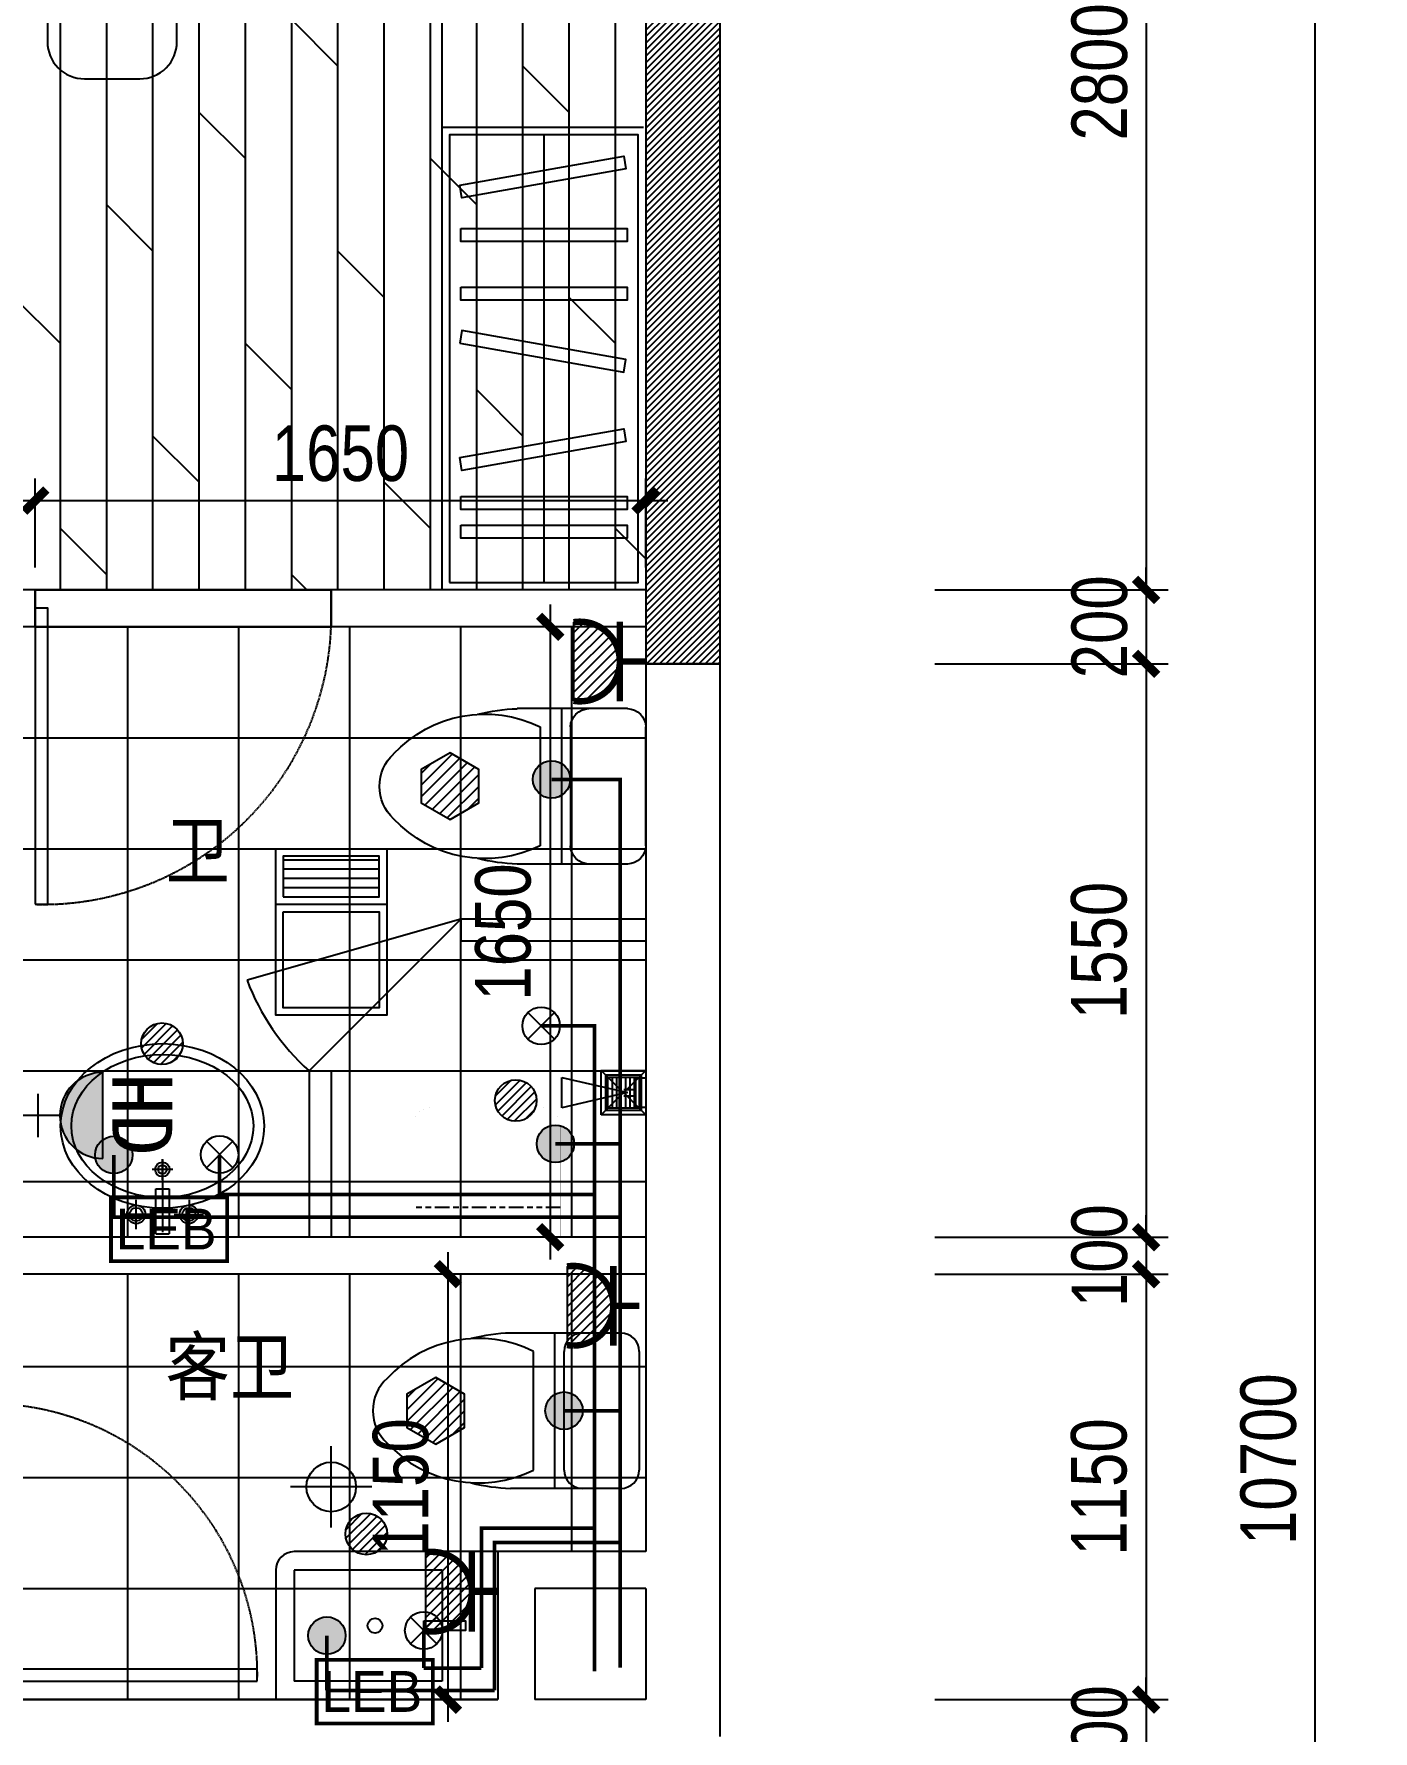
# Model space of a CAD drawing. Extents: x 160245 to 405305, y -111140 to 232735.
# Drawn here: x 276553 to 280173, y 624 to 5212 of the extents above; entities that cross this region are included whole.
import ezdxf

# ---------------------------------------------------------------- set-up
doc = ezdxf.new("R2010")
doc.units = 0
doc.header["$LTSCALE"] = 10
doc.header["$MEASUREMENT"] = 0
for name, pattern in [('2016_013_AOR_L23$0$PLAN B3.1$0${ Tapered Dash }', [10, 4, -1, 1.5, -1, 1.5, -1]), ('DASH', [0.35, 0.25, -0.1]), ('DOTE', [2.42, 2, -0.2, 0.02, -0.2])]:
    doc.linetypes.add(name, pattern=pattern)
doc.layers.get('Defpoints').update_dxf_attribs({"color": 229})
for name, color, linetype in [('C-ceiling 天花', 153, 'Continuous'), ('C-Light 灯具', 107, 'Continuous'), ('D-插座', 2, 'Continuous'), ('Door 门', 107, 'Continuous'), ('P-floorpat地面', 8, 'Continuous'), ('P-Furniture 家具', 153, 'Continuous'), ('P-Make furniture 固定制作', 154, 'Continuous'), ('P-N wall 新建隔墙', 241, 'Continuous'), ('P-New Wall Size 隔墙尺寸', 8, 'Continuous'), ('P-O wall 原始墙体', 245, 'Continuous'), ('P-o 原建筑尺寸', 8, 'Continuous'), ('P-Text  平面文字', 9, 'Continuous'), ('P-Ware 洁具', 153, 'Continuous'), ('PW01-POWERPOINT___DATAPOIN', 2, 'Continuous'), ('Z-给排水', 6, 'Continuous'), ('插座说明', 2, 'Continuous')]:
    doc.layers.add(name, color=color, linetype=linetype)
doc.styles.add('PDC DIM', font='PMingLiU-ExtB.ttf', dxfattribs={"width": 0.85})
doc.styles.add('黑体', font='simhei.ttf')
doc.dimstyles.new('PDC-A2', dxfattribs={"dimscale": 0, "dimtxt": 2.5, "dimasz": 1, "dimexe": 1, "dimexo": 1, "dimgap": 0.7, "dimtad": 1, "dimdec": 0, "dimtxsty": 'PDC DIM', "dimblk": 'ARCHTICK', "dimcen": 1, "dimdle": 1, "dimclrd": 8, "dimclre": 8, "dimclrt": 9, "dimadec": 0, "dimazin": 0, "dimtfac": 1, "dimtdec": 0, "dimtix": 1, "dimtmove": 2, "dimatfit": 3, "dimldrblk": 'PDC A2 T R', "dimfxl": 10, "dimfxlon": 1, "dimarcsym": 0})

# ---------------------------------------------------------------- blocks, each defined once
blk = doc.blocks.new('_ArchTick')
at = {"color": 0, "linetype": 'ByBlock', "const_width": 0.4}
blk.add_lwpolyline([(-0.5, -0.5), (0.5, 0.5)], dxfattribs=at)
blk = doc.blocks.new('*D1046')
at = {"layer": 'Defpoints', "color": 0, "transparency": 16777216}
for p in [(278928.6, 6509.4), (278928.6, 3709.4), (279559.4, 3709.4)]:
    blk.add_point(p, dxfattribs=at)
at = {"layer": 'P-o 原建筑尺寸', "color": 8, "lineweight": -2, "transparency": 16777216}
for p, q in [((279559.4, 6569.4), (279559.4, 3649.4)), ((278988.6, 6509.4), (279619.4, 6509.4)), ((278988.6, 3709.4), (279619.4, 3709.4))]:
    blk.add_line(p, q, dxfattribs=at)
at = {"layer": 'P-o 原建筑尺寸', "color": 8, "lineweight": -2, "transparency": 16777216, "xscale": 60, "yscale": 60, "zscale": 60}
for p, rotation in [((279559.4, 6509.4), 90), ((279559.4, 3709.4), 270)]:
    blk.add_blockref('_ArchTick', p, dxfattribs=dict(at, rotation=rotation))
at = {"layer": 'P-o 原建筑尺寸', "color": 9, "transparency": 16777216, "insert": (279433.9, 5109.4), "char_height": 150, "attachment_point": 5, "rotation": 90, "style": 'PDC DIM'}
blk.add_mtext('2800', dxfattribs=at)
blk = doc.blocks.new('PDC A2 T R')
at = {"color": 0, "linetype": 'ByBlock'}
blk.add_line((0, 0), (-2, 0), dxfattribs=at)
for points in [[(-2.147, 0.886), (-1.491, 1.345), (-0.6, 0), (0, 0)], [(-2.147, -0.886), (-1.491, -1.345), (-0.6, 0), (0, 0)]]:
    blk.add_solid(points, dxfattribs=at)
blk = doc.blocks.new('*D1047')
at = {"layer": 'Defpoints', "color": 0, "transparency": 16777216}
for p in [(278928.6, 3709.4), (278928.6, 3509.4), (279559.4, 3509.4)]:
    blk.add_point(p, dxfattribs=at)
at = {"layer": 'P-o 原建筑尺寸', "color": 8, "lineweight": -2, "transparency": 16777216}
for p, q in [((279559.4, 3709.4), (279559.4, 3769.4)), ((278988.6, 3709.4), (279619.4, 3709.4)), ((279559.4, 3709.4), (279559.4, 3509.4)), ((278988.6, 3509.4), (279619.4, 3509.4)), ((279559.4, 3509.4), (279559.4, 3449.4))]:
    blk.add_line(p, q, dxfattribs=at)
at = {"layer": 'P-o 原建筑尺寸', "color": 8, "lineweight": -2, "transparency": 16777216, "xscale": 60, "yscale": 60, "zscale": 60}
for p, rotation in [((279559.4, 3709.4), 270), ((279559.4, 3509.4), 90)]:
    blk.add_blockref('_ArchTick', p, dxfattribs=dict(at, rotation=rotation))
at = {"layer": 'P-o 原建筑尺寸', "color": 9, "transparency": 16777216, "insert": (279433.9, 3609.4), "char_height": 150, "attachment_point": 5, "rotation": 90, "style": 'PDC DIM'}
blk.add_mtext('200', dxfattribs=at)
blk = doc.blocks.new('*D1048')
at = {"layer": 'Defpoints', "color": 0, "transparency": 16777216}
for p in [(278928.6, 3509.4), (278928.6, 1959.4), (279559.4, 1959.4)]:
    blk.add_point(p, dxfattribs=at)
at = {"layer": 'P-o 原建筑尺寸', "color": 8, "lineweight": -2, "transparency": 16777216}
for p, q in [((279559.4, 3569.4), (279559.4, 1899.4)), ((278988.6, 3509.4), (279619.4, 3509.4)), ((278988.6, 1959.4), (279619.4, 1959.4))]:
    blk.add_line(p, q, dxfattribs=at)
at = {"layer": 'P-o 原建筑尺寸', "color": 8, "lineweight": -2, "transparency": 16777216, "xscale": 60, "yscale": 60, "zscale": 60}
for p, rotation in [((279559.4, 3509.4), 90), ((279559.4, 1959.4), 270)]:
    blk.add_blockref('_ArchTick', p, dxfattribs=dict(at, rotation=rotation))
at = {"layer": 'P-o 原建筑尺寸', "color": 9, "transparency": 16777216, "insert": (279432.5, 2734.4), "char_height": 150, "attachment_point": 5, "rotation": 90, "style": 'PDC DIM'}
blk.add_mtext('1550', dxfattribs=at)
blk = doc.blocks.new('*D1049')
at = {"layer": 'Defpoints', "color": 0, "transparency": 16777216}
for p in [(278928.6, 709.4), (278928.6, 509.4), (279559.4, 509.4)]:
    blk.add_point(p, dxfattribs=at)
at = {"layer": 'P-o 原建筑尺寸', "color": 8, "lineweight": -2, "transparency": 16777216}
for p, q in [((279559.4, 709.4), (279559.4, 769.4)), ((278988.6, 709.4), (279619.4, 709.4)), ((279559.4, 709.4), (279559.4, 509.4)), ((278988.6, 509.4), (279619.4, 509.4)), ((279559.4, 509.4), (279559.4, 449.4))]:
    blk.add_line(p, q, dxfattribs=at)
at = {"layer": 'P-o 原建筑尺寸', "color": 8, "lineweight": -2, "transparency": 16777216, "xscale": 60, "yscale": 60, "zscale": 60}
for p, rotation in [((279559.4, 709.4), 270), ((279559.4, 509.4), 90)]:
    blk.add_blockref('_ArchTick', p, dxfattribs=dict(at, rotation=rotation))
at = {"layer": 'P-o 原建筑尺寸', "color": 9, "transparency": 16777216, "insert": (279433.9, 609.4), "char_height": 150, "attachment_point": 5, "rotation": 90, "style": 'PDC DIM'}
blk.add_mtext('200', dxfattribs=at)
blk = doc.blocks.new('*D1054')
at = {"layer": 'Defpoints', "color": 0, "transparency": 16777216}
for p in [(278928.6, 6709.4), (278928.6, -3990.6), (280015.9, -3990.6)]:
    blk.add_point(p, dxfattribs=at)
at = {"layer": 'P-o 原建筑尺寸', "color": 8, "lineweight": -2, "transparency": 16777216}
for p, q in [((280015.9, 6769.4), (280015.9, -4050.6)), ((279415.9, 6709.4), (280075.9, 6709.4)), ((279415.9, -3990.6), (280075.9, -3990.6))]:
    blk.add_line(p, q, dxfattribs=at)
at = {"layer": 'P-o 原建筑尺寸', "color": 8, "lineweight": -2, "transparency": 16777216, "xscale": 60, "yscale": 60, "zscale": 60}
for p, rotation in [((280015.9, 6709.4), 90), ((280015.9, -3990.6), 270)]:
    blk.add_blockref('_ArchTick', p, dxfattribs=dict(at, rotation=rotation))
at = {"layer": 'P-o 原建筑尺寸', "color": 9, "transparency": 16777216, "insert": (279890.4, 1359.4), "char_height": 150, "attachment_point": 5, "rotation": 90, "style": 'PDC DIM'}
blk.add_mtext('10700', dxfattribs=at)
blk = doc.blocks.new('A$C437E590E')
at = {"linetype": 'ByBlock'}
for p, q in [((256.9, 392.6), (256.9, 514.1)), ((292.6, 514.1), (256.9, 514.1)), ((292.6, 514.1), (292.6, 392.6)), ((292.6, 392.6), (256.9, 392.6))]:
    blk.add_line(p, q, dxfattribs=at)
at = {"color": 8, "linetype": 'ByBlock'}
for p, q in [((274.8, 313.2), (274.7, 509.9)), ((243.4, 461.6), (164, 461.5)), ((202.4, 421.9), (202.4, 501.2)), ((306.1, 461.6), (385.5, 461.5)), ((347.1, 421.9), (347.1, 501.2)), ((275, 368.1), (275, 311.8)), ((246.9, 339.9), (303.1, 339.9))]:
    blk.add_line(p, q, dxfattribs=at)
at = {"linetype": 'ByBlock'}
for centre, radius in [((203.7, 461.5), 25), ((203.7, 461.5), 17.9), ((345.8, 461.5), 25), ((345.8, 461.5), 17.9)]:
    blk.add_circle(centre, radius, dxfattribs=at)
at = {"color": 8, "linetype": 'ByBlock'}
for radius in [19.5, 11.9]:
    blk.add_circle((275, 339.9), radius, dxfattribs=at)
at = {"linetype": 'ByBlock'}
blk.add_ellipse((275, 222.4), major_axis=(-275, 0), ratio=0.809091, dxfattribs=at)
at = {"color": 8, "linetype": 'ByBlock'}
blk.add_ellipse((275, 222.4), major_axis=(-246, 0), ratio=0.786583, dxfattribs=at)
blk = doc.blocks.new('asdfsdafa3')
for p, q in [((201603.3, -49206.7), (201707.3, -49206.7)), ((201707.3, -49206.7), (201901.1, -49206.7)), ((201781.6, -49206.7), (201781.6, -49626.7)), ((201553.7, -49577.2), (201553.7, -49256.2)), ((201756.8, -49256.2), (201756.8, -49577.2)), ((201839, -49256.2), (201839, -49577.2)), ((201603.3, -49626.7), (201707.3, -49626.7)), ((201707.3, -49626.7), (201901.1, -49626.7))]:
    blk.add_line(p, q)
for centre, radius, start, end in [((201603.3, -49256.2), 49.5, 90, 180), ((201707.3, -49256.2), 49.5, 0, 90), ((201988.1, -49558.2), 336.8, 42.8306, 116.2777), ((201885.5, -49706.4), 499.9, 75.8795, 88.2029), ((202157.1, -49415.6), 116.3, 359.4502, 47.9126), ((202157.1, -49417.8), 116.3, 312.0874, 0.5498), ((201988.1, -49275.2), 336.8, 243.7223, 317.1694), ((201603.3, -49577.2), 49.5, 180, 270), ((201707.3, -49577.2), 49.5, 270, 0), ((201885.5, -49127.1), 499.9, 271.7971, 284.1205)]:
    blk.add_arc(centre, radius, start, end)
blk = doc.blocks.new('A$C17F62748')
at = {"linetype": 'ByBlock'}
for p, q in [((60, 49.6), (19, 226.7)), ((19, 226.7), (101, 226.7)), ((101, 226.7), (60, 49.6)), ((120, 0), (0, 120)), ((0, 0), (120, 120)), ((18, 102), (102, 102)), ((18, 90), (102, 90)), ((18, 78), (102, 78)), ((18, 66), (102, 66)), ((18, 54), (102, 54)), ((51.2, 58.9), (51.2, 27.6)), ((68.8, 58.9), (68.8, 27.6)), ((18, 42), (102, 42)), ((18, 30), (102, 30)), ((99.4, 27.6), (20.6, 27.6)), ((20.6, 27.6), (20.6, 0)), ((99.4, 0), (99.4, 27.6))]:
    blk.add_line(p, q, dxfattribs=at)
for points in [[(0, 120), (120, 120), (120, 0), (0, 0)], [(12, 108), (108, 108), (108, 12), (12, 12)], [(18, 102), (102, 102), (102, 18), (18, 18)]]:
    blk.add_lwpolyline(points, close=True, dxfattribs=at)
blk = doc.blocks.new('fffg')
blk.add_lwpolyline([(143.1, 669.9), (109, 669.9), (109, -130.1), (143.1, -130.1)], close=True)
at = {"color": 8, "linetype": 'DASH'}
blk.add_arc((123.2, -110.2), 780.4, 88.5421, 181.4579, dxfattribs=at)
blk = doc.blocks.new('*D1343')
at = {"layer": 'Defpoints', "color": 0, "transparency": 16777216}
for p in [(278928.6, 1959.4), (278928.6, 1859.4), (279559.4, 1859.4)]:
    blk.add_point(p, dxfattribs=at)
at = {"layer": 'P-o 原建筑尺寸', "color": 8, "lineweight": -2, "transparency": 16777216}
for p, q in [((279559.4, 1959.4), (279559.4, 2019.4)), ((278988.6, 1959.4), (279619.4, 1959.4)), ((279559.4, 1959.4), (279559.4, 1859.4)), ((278988.6, 1859.4), (279619.4, 1859.4)), ((279559.4, 1859.4), (279559.4, 1799.4))]:
    blk.add_line(p, q, dxfattribs=at)
at = {"layer": 'P-o 原建筑尺寸', "color": 8, "lineweight": -2, "transparency": 16777216, "xscale": 60, "yscale": 60, "zscale": 60}
for p, rotation in [((279559.4, 1959.4), 270), ((279559.4, 1859.4), 90)]:
    blk.add_blockref('_ArchTick', p, dxfattribs=dict(at, rotation=rotation))
at = {"layer": 'P-o 原建筑尺寸', "color": 9, "transparency": 16777216, "insert": (279433.9, 1909.4), "char_height": 150, "attachment_point": 5, "rotation": 90, "style": 'PDC DIM'}
blk.add_mtext('100', dxfattribs=at)
blk = doc.blocks.new('*D1344')
at = {"layer": 'Defpoints', "color": 0, "transparency": 16777216}
for p in [(278928.6, 1859.4), (278928.6, 709.4), (279559.4, 709.4)]:
    blk.add_point(p, dxfattribs=at)
at = {"layer": 'P-o 原建筑尺寸', "color": 8, "lineweight": -2, "transparency": 16777216}
for p, q in [((279559.4, 1919.4), (279559.4, 649.4)), ((278988.6, 1859.4), (279619.4, 1859.4)), ((278988.6, 709.4), (279619.4, 709.4))]:
    blk.add_line(p, q, dxfattribs=at)
at = {"layer": 'P-o 原建筑尺寸', "color": 8, "lineweight": -2, "transparency": 16777216, "xscale": 60, "yscale": 60, "zscale": 60}
for p, rotation in [((279559.4, 1859.4), 90), ((279559.4, 709.4), 270)]:
    blk.add_blockref('_ArchTick', p, dxfattribs=dict(at, rotation=rotation))
at = {"layer": 'P-o 原建筑尺寸', "color": 9, "transparency": 16777216, "insert": (279432.5, 1284.4), "char_height": 150, "attachment_point": 5, "rotation": 90, "style": 'PDC DIM'}
blk.add_mtext('1150', dxfattribs=at)
blk = doc.blocks.new('*D2157')
at = {"layer": 'Defpoints', "color": 0, "transparency": 16777216}
for p in [(279212.8, 50509.4), (280112.8, 0), (279212.8, -356.6)]:
    blk.add_point(p, dxfattribs=at)
at = {"layer": 'P-New Wall Size 隔墙尺寸', "color": 8, "lineweight": -2, "transparency": 16777216}
for p, q in [((279212.8, 243.4), (279212.8, -416.6)), ((280112.8, -60), (280112.8, -416.6)), ((280172.8, -356.6), (279152.8, -356.6))]:
    blk.add_line(p, q, dxfattribs=at)
at = {"layer": 'P-New Wall Size 隔墙尺寸', "color": 8, "lineweight": -2, "transparency": 16777216, "xscale": 59.99999999999999, "yscale": 59.99999999999999, "zscale": 59.99999999999999, "rotation": 180}
blk.add_blockref('_ArchTick', (279212.8, -356.6), dxfattribs=at)
at = {"layer": 'P-New Wall Size 隔墙尺寸', "color": 8, "lineweight": -2, "transparency": 16777216, "xscale": 59.99999999999999, "yscale": 59.99999999999999, "zscale": 59.99999999999999}
blk.add_blockref('_ArchTick', (280112.8, -356.6), dxfattribs=at)
at = {"layer": 'P-New Wall Size 隔墙尺寸', "color": 9, "transparency": 16777216, "insert": (279662.8, -230.1), "char_height": 150, "attachment_point": 5, "style": 'PDC DIM'}
blk.add_mtext('900', dxfattribs=at)
blk = doc.blocks.new('*D2181')
at = {"layer": 'Defpoints', "color": 0, "transparency": 16777216}
for p in [(276556.9, 3950.7), (274506.9, 3709.4), (276556.9, 3709.4)]:
    blk.add_point(p, dxfattribs=at)
at = {"layer": 'P-New Wall Size 隔墙尺寸', "color": 8, "lineweight": -2, "transparency": 16777216}
for p, q in [((274506.9, 3769.4), (274506.9, 4010.7)), ((276556.9, 3769.4), (276556.9, 4010.7)), ((274446.9, 3950.7), (276616.9, 3950.7))]:
    blk.add_line(p, q, dxfattribs=at)
at = {"layer": 'P-New Wall Size 隔墙尺寸', "color": 8, "lineweight": -2, "transparency": 16777216, "xscale": 60.00000000000001, "yscale": 60.00000000000001, "zscale": 60.00000000000001, "rotation": 180}
blk.add_blockref('_ArchTick', (274506.9, 3950.7), dxfattribs=at)
at = {"layer": 'P-New Wall Size 隔墙尺寸', "color": 8, "lineweight": -2, "transparency": 16777216, "xscale": 60.00000000000001, "yscale": 60.00000000000001, "zscale": 60.00000000000001}
blk.add_blockref('_ArchTick', (276556.9, 3950.7), dxfattribs=at)
at = {"layer": 'P-New Wall Size 隔墙尺寸', "color": 9, "transparency": 16777216, "insert": (275531.9, 4077.7), "char_height": 150, "attachment_point": 5, "style": 'PDC DIM'}
blk.add_mtext('2050', dxfattribs=at)
blk = doc.blocks.new('*D2182')
at = {"layer": 'Defpoints', "color": 0, "transparency": 16777216}
for p in [(278206.9, 3950.7), (276556.9, 3709.4), (278206.9, 3709.4)]:
    blk.add_point(p, dxfattribs=at)
at = {"layer": 'P-New Wall Size 隔墙尺寸', "color": 8, "lineweight": -2, "transparency": 16777216}
for p, q in [((276556.9, 3769.4), (276556.9, 4010.7)), ((278206.9, 3769.4), (278206.9, 4010.7)), ((276496.9, 3950.7), (278266.9, 3950.7))]:
    blk.add_line(p, q, dxfattribs=at)
at = {"layer": 'P-New Wall Size 隔墙尺寸', "color": 8, "lineweight": -2, "transparency": 16777216, "xscale": 60.00000000000001, "yscale": 60.00000000000001, "zscale": 60.00000000000001, "rotation": 180}
blk.add_blockref('_ArchTick', (276556.9, 3950.7), dxfattribs=at)
at = {"layer": 'P-New Wall Size 隔墙尺寸', "color": 8, "lineweight": -2, "transparency": 16777216, "xscale": 60.00000000000001, "yscale": 60.00000000000001, "zscale": 60.00000000000001}
blk.add_blockref('_ArchTick', (278206.9, 3950.7), dxfattribs=at)
at = {"layer": 'P-New Wall Size 隔墙尺寸', "color": 9, "transparency": 16777216, "insert": (277381.9, 4077.7), "char_height": 150, "attachment_point": 5, "style": 'PDC DIM'}
blk.add_mtext('1650', dxfattribs=at)
blk = doc.blocks.new('*D2184')
at = {"layer": 'Defpoints', "color": 0, "transparency": 16777216}
for p in [(278206.9, 3609.4), (277948.8, 1959.4), (278206.9, 1959.4)]:
    blk.add_point(p, dxfattribs=at)
at = {"layer": 'P-New Wall Size 隔墙尺寸', "color": 8, "lineweight": -2, "transparency": 16777216}
for p, q in [((277948.8, 3669.4), (277948.8, 1899.4)), ((278146.9, 3609.4), (277888.8, 3609.4)), ((278146.9, 1959.4), (277888.8, 1959.4))]:
    blk.add_line(p, q, dxfattribs=at)
at = {"layer": 'P-New Wall Size 隔墙尺寸', "color": 8, "lineweight": -2, "transparency": 16777216, "xscale": 60.00000000000001, "yscale": 60.00000000000001, "zscale": 60.00000000000001}
for p, rotation in [((277948.8, 3609.4), 90), ((277948.8, 1959.4), 270)]:
    blk.add_blockref('_ArchTick', p, dxfattribs=dict(at, rotation=rotation))
at = {"layer": 'P-New Wall Size 隔墙尺寸', "color": 9, "transparency": 16777216, "insert": (277821.9, 2784.4), "char_height": 150, "attachment_point": 5, "rotation": 90, "style": 'PDC DIM'}
blk.add_mtext('1650', dxfattribs=at)
blk = doc.blocks.new('*D2185')
at = {"layer": 'Defpoints', "color": 0, "transparency": 16777216}
for p in [(278206.9, 1859.4), (277672.2, 709.4), (277806.9, 709.4)]:
    blk.add_point(p, dxfattribs=at)
at = {"layer": 'P-New Wall Size 隔墙尺寸', "color": 8, "lineweight": -2, "transparency": 16777216}
for p, q in [((277672.2, 1919.4), (277672.2, 649.4)), ((278146.9, 1859.4), (277612.2, 1859.4)), ((277746.9, 709.4), (277612.2, 709.4))]:
    blk.add_line(p, q, dxfattribs=at)
at = {"layer": 'P-New Wall Size 隔墙尺寸', "color": 8, "lineweight": -2, "transparency": 16777216, "xscale": 60.00000000000001, "yscale": 60.00000000000001, "zscale": 60.00000000000001}
for p, rotation in [((277672.2, 1859.4), 90), ((277672.2, 709.4), 270)]:
    blk.add_blockref('_ArchTick', p, dxfattribs=dict(at, rotation=rotation))
at = {"layer": 'P-New Wall Size 隔墙尺寸', "color": 9, "transparency": 16777216, "insert": (277545.2, 1284.4), "char_height": 150, "attachment_point": 5, "rotation": 90, "style": 'PDC DIM'}
blk.add_mtext('1150', dxfattribs=at)
blk = doc.blocks.new('A$C1B4525BF')
for p, q in [((1.222, 0), (1.222, 2.444)), ((2.444, 1.222), (0, 1.222))]:
    blk.add_line(p, q)
blk.add_circle((1.222, 1.222), 0.744)
blk = doc.blocks.new('322')
at = {"layer": 'C-ceiling 天花'}
h = blk.add_hatch(dxfattribs=at)
h.set_pattern_fill('ANSI31', color=8, scale=200, angle=135, double=1)
h.set_pattern_definition([(180, (514666.723, -303545.206), (-5e-15, -25), [])])
h.paths.add_polyline_path([(514666.7, -303490.2), (514406.7, -303490.2), (514406.7, -303600.2), (514666.7, -303600.2)])
blk.add_lwpolyline([(514386.7, -303470.2), (514686.7, -303470.2), (514686.7, -303920.2), (514386.7, -303920.2)], close=True)
at = {"layer": 'C-ceiling 天花', "color": 8}
for p, q in [((514386.7, -303620.2), (514686.7, -303620.2)), ((514686.7, -303920.2), (514686.7, -303920.2))]:
    blk.add_line(p, q, dxfattribs=at)
for points in [[(514406.7, -303600.2), (514666.7, -303600.2), (514666.7, -303490.2), (514406.7, -303490.2)], [(514406.7, -303640.2), (514666.7, -303640.2), (514666.7, -303900.2), (514406.7, -303900.2)]]:
    blk.add_lwpolyline(points, close=True, dxfattribs=at)
blk = doc.blocks.new('A$C360C77EA')
at = {"linetype": 'Continuous', "ltscale": 0.5, "const_width": 21.5}
blk.add_lwpolyline([(53.8, 435.2), (706.6, 435.2), (706.6, 76.8), (53.8, 76.8), (53.8, 435.2)], dxfattribs=at)
at = {"linetype": 'Continuous', "ltscale": 0.5, "style": 'PDC DIM'}
blk.add_text('LEB', height=229.38, dxfattribs=at).set_placement((79.7, 142.5))
blk = doc.blocks.new('065')
blk.add_hatch(color=256).paths.add_polyline_path([(-50, 0), (50, 0, 1.000002)])
for p, q in [((0, 50), (0, 100)), ((-25, 75), (25, 75)), ((-50, 0), (50, 0))]:
    blk.add_line(p, q)
blk.add_arc((0, 0), 50, 0, 180)
blk = doc.blocks.new('A$C3D206638')
at = {"layer": 'PW01-POWERPOINT___DATAPOIN', "linetype": 'ByBlock', "xscale": -1.293600001190498, "yscale": 1.293599999326034, "zscale": 1.2936}
blk.add_blockref('065', (65.4, 123.6), dxfattribs=at)
at = {"layer": 'PW01-POWERPOINT___DATAPOIN', "linetype": 'ByBlock', "style": '黑体'}
blk.add_text('HD', height=90, dxfattribs=at).set_placement((2.6, 19.4))
blk = doc.blocks.new('ccc')
at = {"const_width": 15}
for points in [[(382762, 218738.5), (382762, 218798.5)], [(382854.5, 218738.5), (382669.5, 218738.5)]]:
    blk.add_lwpolyline(points, dxfattribs=at)
blk.add_lwpolyline([(382670.7, 218631, -0.040743), (382669.5, 218646, -1), (382854.5, 218646, -0.040743), (382853.2, 218631, -0.040743)], format="xyb", dxfattribs=at)
blk = doc.blocks.new('A$C5FC36DE5')
at = {"layer": 'PW01-POWERPOINT___DATAPOIN'}
h = blk.add_hatch(dxfattribs=at)
h.set_pattern_fill('ANSI31', color=256, scale=5)
h.set_pattern_definition([(45, (-457911.72, 50190.94), (-11.22532015, 11.22532015), [])])
h.paths.add_polyline_path([(162.5, 185.6, 0.040743), (148, 186.8, 1), (148, 7.3, 0.040743), (162.5, 8.5)])
blk.add_line((162.5, 8.5), (162.5, 185.6), dxfattribs=at)
at = {"layer": 'PW01-POWERPOINT___DATAPOIN', "linetype": 'ByBlock', "xscale": 0.9702000009383498, "yscale": 0.9702000009383498, "zscale": 0.9702000009383498, "rotation": 90}
blk.add_blockref('ccc', (212278.3, -371258.6), dxfattribs=at)

msp = doc.modelspace()

# ---------------------------------------------------------------- hatches: boundary and pattern name
at = {"layer": 'P-floorpat地面'}
h = msp.add_hatch(dxfattribs=at)
h.set_pattern_fill('DOLMIT', color=250, scale=500, angle=90)
h.paths.add_polyline_path([(274306.9, 5009.4), (272606.9, 5009.4), (272606.9, 3709.4), (272956.9, 3709.4), (272956.9, 1309.4), (270606.9, 1309.4), (270606.9, -2990.6), (271406.9, -2990.6), (271406.9, -3790.6), (273506.9, -3790.6), (273506.9, -2990.6), (278206.9, -2990.6), (278206.9, 509.4), (275606.9, 509.4), (275606.9, 709.4), (276306.9, 709.4), (276306.9, 1779.4), (275506.9, 1779.4), (275506.9, 1509.4), (274456.9, 1509.4), (274456.9, 2709.4), (274356.9, 2709.4), (274356.9, 3509.4), (274306.9, 3509.4), (274306.9, 3809.4), (274506.9, 3809.4), (274506.9, 3709.4), (277356.9, 3709.4), (278206.9, 3709.4), (278206.9, 6509.4), (274506.9, 6509.4), (274506.9, 4609.4), (274306.9, 4609.4)])
h = msp.add_hatch(dxfattribs=at)
h.set_pattern_fill('_USER', color=250, scale=300, double=1, pattern_type=0)
h.set_pattern_definition([(0, (276506.93, 3609.36), (0, 300), []), (90, (276506.93, 3609.36), (-300, 2e-14), [])])
h.paths.add_polyline_path([(278206.9, 3509.4), (278206.9, 3609.4), (277356.9, 3609.4), (276556.9, 3609.4), (276506.9, 3609.4), (276506.9, 3509.4), (276506.9, 1959.4), (278206.9, 1959.4)])
h = msp.add_hatch(dxfattribs=at)
h.set_pattern_fill('_USER', color=250, scale=300, double=1, pattern_type=0)
h.set_pattern_definition([(0, (276506.93, 709.36), (0, 300), []), (90, (276506.93, 709.36), (-300, 2e-14), [])])
h.paths.add_polyline_path([(278206.9, 1859.4), (276506.9, 1859.4), (276506.9, 1509.4), (276506.9, 759.4), (276506.9, 709.4), (277806.9, 709.4), (277806.9, 1109.4), (278206.9, 1109.4)])
at = {"layer": 'P-O wall 原始墙体'}
h = msp.add_hatch(dxfattribs=at)
h.set_pattern_fill('ANSI31', color=256, scale=100, style=0)
h.set_pattern_definition([(45, (59491.276, 0), (-8.8388348, 8.8388348), [])])
h.paths.add_polyline_path([(278406.9, 6709.4), (278206.9, 6709.4), (278206.9, 6509.4), (278206.9, 3709.4), (278206.9, 3509.4), (278406.9, 3509.4)])
at = {"layer": 'Z-给排水', "lineweight": -2, "ltscale": 10}
h = msp.add_hatch(dxfattribs=at)
h.set_pattern_fill('_USER', color=256, scale=22.5, angle=45, style=0, pattern_type=0)
h.set_pattern_definition([(45, (257712.982, -8559.87), (-15.909903, 15.909903), [])])
h.paths.add_polyline_path([(277678.1, 3088.5), (277756, 3133.5), (277756, 3223.5), (277678.1, 3268.5), (277600.1, 3223.5), (277600.1, 3133.5)])
at = {"layer": 'Z-给排水', "linetype": 'ByBlock', "lineweight": -2}
h = msp.add_hatch(color=256, dxfattribs=at)
edge = h.paths.add_edge_path()
edge.add_arc((277952.5, 3196.9), 50.6, 0, 360)
h = msp.add_hatch(dxfattribs=at)
h.set_pattern_fill('_USER', color=256, scale=16.875, angle=45, style=0, pattern_type=0)
h.set_pattern_definition([(45, (269220.762, -503856.715), (-11.93242693, 11.93242693), [])])
edge = h.paths.add_edge_path()
edge.add_arc((276899.5, 2482.5), 56.2, 0, 360)
h = msp.add_hatch(dxfattribs=at)
h.set_pattern_fill('_USER', color=256, scale=16.875, angle=45, style=0, pattern_type=0)
h.set_pattern_definition([(45, (270176.98, -504010.292), (-11.93242693, 11.93242693), [])])
edge = h.paths.add_edge_path()
edge.add_arc((277855.7, 2328.9), 56.2, 0, 360)
h = msp.add_hatch(color=256, dxfattribs=at)
edge = h.paths.add_edge_path()
edge.add_arc((277962.9, 2211.8), 50.6, 0, 360)
h = msp.add_hatch(color=256, dxfattribs=at)
edge = h.paths.add_edge_path()
edge.add_arc((276769.3, 2181.8), 50.6, 0, 360)
at = {"layer": 'Z-给排水', "lineweight": -2, "ltscale": 10}
h = msp.add_hatch(dxfattribs=at)
h.set_pattern_fill('_USER', color=256, scale=22.5, angle=45, style=0, pattern_type=0)
h.set_pattern_definition([(45, (257674.274, -10248.133), (-15.909903, 15.909903), [])])
h.paths.add_polyline_path([(277639.3, 1400.2), (277717.3, 1445.2), (277717.3, 1535.2), (277639.3, 1580.2), (277561.4, 1535.2), (277561.4, 1445.2)])
at = {"layer": 'Z-给排水', "linetype": 'ByBlock', "lineweight": -2}
h = msp.add_hatch(color=256, dxfattribs=at)
edge = h.paths.add_edge_path()
edge.add_arc((277986.2, 1490.4), 50.6, 0, 360)
h = msp.add_hatch(dxfattribs=at)
h.set_pattern_fill('_USER', color=256, scale=16.875, angle=45, style=0, pattern_type=0)
h.set_pattern_definition([(45, (269773.131, -505181.95), (-11.93242693, 11.93242693), [])])
edge = h.paths.add_edge_path()
edge.add_arc((277451.8, 1157.3), 56.2, 0, 360)
h = msp.add_hatch(color=256, dxfattribs=at)
edge = h.paths.add_edge_path()
edge.add_arc((277345.3, 882.5), 50.6, 0, 360)

# ---------------------------------------------------------------- linework, layer by layer
at = {"layer": 'C-ceiling 天花'}
msp.add_lwpolyline([(276556.9, 3609.4), (277356.9, 3609.4), (277356.9, 3709.4), (276556.9, 3709.4)], close=True, dxfattribs=at)
at = {"layer": 'P-floorpat地面'}
msp.add_lwpolyline([(277356.9, 3609.4), (276556.9, 3609.4), (276556.9, 3709.4), (277356.9, 3709.4)], close=True, dxfattribs=at)
at = {"layer": 'P-Furniture 家具'}
msp.add_line((278200.7, 4959), (277656.9, 4959), dxfattribs=at)
at = {"layer": 'P-Furniture 家具', "linetype": 'ByBlock'}
for p, q in [((277706.9, 2819.4), (277129.6, 2654)), ((277296.9, 2409.4), (277706.9, 2819.4)), ((278206.9, 2819.4), (277706.9, 2819.4)), ((277706.9, 2819.4), (277706.9, 2759.4)), ((278206.9, 2759.4), (277706.9, 2759.4)), ((277296.9, 2409.4), (277296.9, 1959.4)), ((277296.9, 2409.4), (277356.9, 2409.4)), ((277356.9, 2409.4), (277356.9, 1959.4)), ((277806.9, 1109.4), (277256.9, 1109.4)), ((277206.9, 1059.4), (277206.9, 709.4)), ((277656.9, 1059.4), (277256.9, 1059.4)), ((277256.9, 1059.4), (277256.9, 759.4)), ((277656.9, 1059.4), (277656.9, 759.4)), ((277656.9, 759.4), (277256.9, 759.4))]:
    msp.add_line(p, q, dxfattribs=at)
at = {"layer": 'P-Furniture 家具', "color": 8, "linetype": '2016_013_AOR_L23$0$PLAN B3.1$0${ Tapered Dash }'}
msp.add_line((277976.6, 2039.4), (277576.6, 2039.4), dxfattribs=at)
at = {"layer": 'P-Furniture 家具'}
msp.add_lwpolyline([(276689.8, 5090.8), (276839.8, 5090.8, 0.414214), (276939.8, 5190.8), (276939.8, 6190.8, 0.414214), (276839.8, 6290.8), (276689.8, 6290.8, 0.414214), (276589.8, 6190.8), (276589.8, 5190.8, 0.414214)], format="xyb", close=True, dxfattribs=at)
at = {"layer": 'P-Furniture 家具', "color": 8, "linetype": '2016_013_AOR_L23$0$PLAN B3.1$0${ Tapered Dash }', "const_width": 0.03}
msp.add_lwpolyline([(277576.6, 1959.4), (277976.6, 1959.4), (277976.6, 2259.4, 0.414214), (277926.6, 2309.4), (277626.6, 2309.4, 0.414214), (277576.6, 2259.4)], format="xyb", close=True, dxfattribs=at)
at = {"layer": 'P-Furniture 家具', "linetype": 'ByBlock'}
msp.add_lwpolyline([(277606.9, 922.3), (277719.9, 922.3), (277719.9, 896.4), (277606.9, 896.4)], close=True, dxfattribs=at)
msp.add_circle((277475.3, 909.4), 20, dxfattribs=at)
for centre, radius, start, end in [((277706.9, 2869.4), 616.2, 200.457, 228.2892), ((277256.9, 1059.4), 50, 90, 180)]:
    msp.add_arc(centre, radius, start, end, dxfattribs=at)
at = {"layer": 'P-Make furniture 固定制作'}
for p, q in [((277656.9, 3709.4), (277656.9, 6509.4)), ((278206.9, 3709.4), (277656.9, 3709.4))]:
    msp.add_line(p, q, dxfattribs=at)
at = {"layer": 'P-Make furniture 固定制作', "color": 8}
msp.add_line((277931.9, 4939), (277931.9, 3729.4), dxfattribs=at)
for points in [[(277676.9, 3729.4), (278186.9, 3729.4), (278186.9, 4939), (277676.9, 4939)], [(277704.3, 4803.7), (278147.4, 4881.8), (278153.5, 4847.4), (277710.3, 4769.2)], [(277706.9, 4686.4), (278156.9, 4686.4), (278156.9, 4651.4), (277706.9, 4651.4)], [(277706.9, 4527.6), (278156.9, 4527.6), (278156.9, 4492.6), (277706.9, 4492.6)], [(277704.3, 4376), (278147.4, 4297.9), (278153.5, 4332.3), (277710.3, 4410.5)], [(277704.3, 4066.8), (278147.4, 4145), (278153.5, 4110.5), (277710.3, 4032.3)], [(277706.9, 3961.7), (278156.9, 3961.7), (278156.9, 3926.7), (277706.9, 3926.7)], [(277706.9, 3883.8), (278156.9, 3883.8), (278156.9, 3848.8), (277706.9, 3848.8)]]:
    msp.add_lwpolyline(points, close=True, dxfattribs=at)
at = {"layer": 'P-N wall 新建隔墙'}
for p, q in [((276556.9, 3709.4), (276506.9, 3709.4)), ((276556.9, 3709.4), (276556.9, 3609.4)), ((277356.9, 3709.4), (277356.9, 3609.4)), ((278206.9, 3709.4), (277356.9, 3709.4)), ((276556.9, 3609.4), (276506.9, 3609.4)), ((278206.9, 3609.4), (277356.9, 3609.4)), ((278206.9, 1959.4), (276506.9, 1959.4)), ((278206.9, 1859.4), (276506.9, 1859.4))]:
    msp.add_line(p, q, dxfattribs=at)
at = {"layer": 'P-O wall 原始墙体'}
for p, q in [((278406.9, 6709.4), (278406.9, 3509.4)), ((278206.9, 6509.4), (278206.9, 3709.4)), ((278206.9, 3709.4), (278206.9, 3509.4)), ((278206.9, 3509.4), (278206.9, 1109.4)), ((278206.9, 3509.4), (278406.9, 3509.4)), ((278406.9, 3509.4), (278206.9, 3509.4)), ((278406.9, 3509.4), (278406.9, 1009.4)), ((278206.9, 1109.4), (277806.9, 1109.4)), ((277806.9, 1109.4), (277806.9, 709.4)), ((278206.9, 1009.4), (277906.9, 1009.4)), ((277906.9, 1009.4), (277906.9, 709.4)), ((278206.9, 1009.4), (278206.9, 709.4)), ((278406.9, 1009.4), (278406.9, 609.4)), ((277806.9, 709.4), (276506.9, 709.4)), ((278206.9, 709.4), (277906.9, 709.4))]:
    msp.add_line(p, q, dxfattribs=at)
at = {"layer": 'Z-给排水', "color": 2, "linetype": 'ByBlock', "lineweight": -2}
for p, q in [((277888.5, 2494.9), (277960.1, 2566.5)), ((277888.5, 2566.5), (277960.1, 2494.9)), ((277019.5, 2147), (277091.1, 2218.6)), ((277019.5, 2218.6), (277091.1, 2147)), ((277571.1, 860.6), (277642.7, 932.2)), ((277571.1, 932.2), (277642.7, 860.6))]:
    msp.add_line(p, q, dxfattribs=at)
at = {"layer": 'Z-给排水', "linetype": 'ByBlock', "lineweight": -2, "elevation": -6.9}
for points in [[(277678.1, 3088.5), (277756, 3133.5), (277756, 3223.5), (277678.1, 3268.5), (277600.1, 3223.5), (277600.1, 3133.5)], [(277639.3, 1400.2), (277717.3, 1445.2), (277717.3, 1535.2), (277639.3, 1580.2), (277561.4, 1535.2), (277561.4, 1445.2)]]:
    msp.add_lwpolyline(points, close=True, dxfattribs=at)
at = {"layer": 'Z-给排水', "color": 6, "linetype": 'ByBlock', "lineweight": -2, "const_width": 10}
for points in [[(278138.1, 796.1), (278138.1, 3196.9), (277952.5, 3196.9)], [(277962.9, 2211.8), (278138.1, 2211.8)], [(278138.1, 2013.7), (276769.3, 2013.7), (276769.3, 2181.8)], [(277986.2, 1490.4), (278138.1, 1490.4)], [(278138.1, 1133.8), (277798.4, 1133.8), (277798.4, 734.3)], [(277345.3, 882.5), (277345.3, 734.3)], [(277345.3, 734.3), (277798.4, 734.3)]]:
    msp.add_lwpolyline(points, dxfattribs=at)
at = {"layer": 'Z-给排水', "color": 2, "linetype": 'DOTE', "lineweight": -2, "ltscale": 0.1, "const_width": 10}
for points in [[(277924.3, 2530.7), (278068.8, 2530.7), (278068.8, 785.6)], [(278068.8, 2075), (277055.3, 2075), (277055.3, 2182.8)], [(278068.8, 1172.6), (277762.9, 1172.6), (277762.9, 794.8)], [(277606.9, 896.4), (277606.9, 794.8)], [(277606.9, 794.8), (277762.9, 794.8)]]:
    msp.add_lwpolyline(points, dxfattribs=at)
at = {"layer": 'Z-给排水', "linetype": 'ByBlock', "lineweight": -2}
for centre, radius in [((277952.5, 3196.9), 50.6), ((276899.5, 2482.5), 56.2), ((277855.7, 2328.9), 56.2), ((277962.9, 2211.8), 50.6), ((276769.3, 2181.8), 50.6), ((277986.2, 1490.4), 50.6), ((277451.8, 1157.3), 56.2), ((277345.3, 882.5), 50.6)]:
    msp.add_circle(centre, radius, dxfattribs=at)
at = {"layer": 'Z-给排水', "color": 2, "linetype": 'ByBlock', "lineweight": -2}
for centre in [(277924.3, 2530.7), (277055.3, 2182.8), (277606.9, 896.4)]:
    msp.add_circle(centre, 50.6, dxfattribs=at)

# ---------------------------------------------------------------- block references
at = {"layer": 'C-Light 灯具', "color": 8}
msp.add_blockref('322', (-237179.8, 306479.6), dxfattribs=at)
at = {"layer": 'C-Light 灯具', "xscale": 90, "yscale": 90, "zscale": 90}
msp.add_blockref('A$C1B4525BF', (277246.9, 1174.4), dxfattribs=at)
at = {"layer": 'D-插座', "xscale": 0.481293403008749, "yscale": 0.481293403008749, "zscale": 0.481293403008749}
for p in [(276735.7, 1857.6, 0), (277291.6, 607.7, 0)]:
    msp.add_blockref('A$C360C77EA', p, dxfattribs=at)
at = {"layer": 'Door 门', "rotation": 180}
msp.add_blockref('fffg', (276700, 3529.3), dxfattribs=at)
at = {"layer": 'Door 门', "xscale": 0.9375, "yscale": 0.9375, "zscale": 0.9375, "rotation": 269.9999999999999}
msp.add_blockref('fffg', (276528.9, 893.5), dxfattribs=at)
at = {"layer": 'P-Furniture 家具', "linetype": 'ByBlock', "xscale": -1}
msp.add_blockref('asdfsdafa3', (479760.7, 52594.9), dxfattribs=at)
at = {"layer": 'P-Furniture 家具', "linetype": 'ByBlock', "rotation": 180.0000000032198}
msp.add_blockref('asdfsdafa3', (479743, -47926.3), dxfattribs=at)
at = {"layer": 'P-Ware 洁具', "color": 1, "linetype": 'ByBlock', "rotation": 179.9999999999999}
msp.add_blockref('A$C437E590E', (277175.6, 2482.5), dxfattribs=at)
at = {"layer": 'P-Ware 洁具', "linetype": 'ByBlock', "rotation": 90.00000000000001}
msp.add_blockref('A$C17F62748', (278206.9, 2290.3), dxfattribs=at)
at = {"layer": '插座说明'}
for name, p, xscale, yscale, zscale, rotation in [('A$C5FC36DE5', (278206.9, 3632.1), 1.199999999998909, 1.199999999998909, 1.199999999998909, 180), ('A$C3D206638', (276962.2, 2406.2), -1.799999999998363, 1.799999999998363, 1.799999999998363, 90), ('A$C5FC36DE5', (278189.3, 1890.6), 1.199999999998909, 1.199999999998909, 1.199999999998909, 180), ('A$C5FC36DE5', (277806.9, 1117.6), 1.199999999998909, 1.199999999998909, 1.199999999998909, 180)]:
    msp.add_blockref(name, p, dxfattribs=dict(at, xscale=xscale, yscale=yscale, zscale=zscale, rotation=rotation))

# ---------------------------------------------------------------- texts
at = {"layer": 'P-Text  平面文字', "char_height": 150, "attachment_point": 1, "style": 'PDC DIM'}
for s, insert in [('卫', (276909, 3080)), ('客卫', (276909, 1684.7))]:
    msp.add_mtext_dynamic_manual_height_columns(s, width=893.426, gutter_width=1750, heights=[0], dxfattribs=dict(at, insert=insert))

# ---------------------------------------------------------------- dimensions: what is measured, and where the dimension line sits
at = {"layer": 'P-New Wall Size 隔墙尺寸'}
for base, p1, p2, picture, middle in [((279212.8, -356.6), (280112.8, 0), (279212.8, 50509.4), '*D2157', (279662.8, -230.1)), ((276556.9, 3950.7), (274506.9, 3709.4), (276556.9, 3709.4), '*D2181', (275531.9, 4077.7)), ((278206.9, 3950.7), (276556.9, 3709.4), (278206.9, 3709.4), '*D2182', (277381.9, 4077.7))]:
    dim = msp.add_linear_dim(base=base, p1=p1, p2=p2, dimstyle='PDC-A2', override={"dimscale": 60}, dxfattribs=at)
    dim.commit()
    dim.dimension.update_dxf_attribs({"geometry": picture, "text_midpoint": middle})
for base, p1, p2, picture, middle in [((277948.8, 1959.4), (278206.9, 3609.4), (278206.9, 1959.4), '*D2184', (277821.9, 2784.4)), ((277672.2, 709.4), (278206.9, 1859.4), (277806.9, 709.4), '*D2185', (277545.2, 1284.4))]:
    dim = msp.add_linear_dim(base=base, p1=p1, p2=p2, angle=90, dimstyle='PDC-A2', override={"dimscale": 60}, dxfattribs=at)
    dim.commit()
    dim.dimension.update_dxf_attribs({"geometry": picture, "text_midpoint": middle})
at = {"layer": 'P-o 原建筑尺寸'}
for base, p1, p2, picture, middle in [((280015.9, -3990.6), (278928.6, 6709.4), (278928.6, -3990.6), '*D1054', (279890.4, 1359.4)), ((279559.4, 3709.4), (278928.6, 6509.4), (278928.6, 3709.4), '*D1046', (279433.9, 5109.4)), ((279559.4, 3509.4), (278928.6, 3709.4), (278928.6, 3509.4), '*D1047', (279433.9, 3609.4)), ((279559.4, 1959.4), (278928.6, 3509.4), (278928.6, 1959.4), '*D1048', (279432.5, 2734.4)), ((279559.4, 1859.4), (278928.6, 1959.4), (278928.6, 1859.4), '*D1343', (279433.9, 1909.4)), ((279559.4, 709.4), (278928.6, 1859.4), (278928.6, 709.4), '*D1344', (279432.5, 1284.4)), ((279559.4, 509.4), (278928.6, 709.4), (278928.6, 509.4), '*D1049', (279433.9, 609.4))]:
    dim = msp.add_linear_dim(base=base, p1=p1, p2=p2, angle=90, dimstyle='PDC-A2', override={"dimscale": 60}, dxfattribs=at)
    dim.commit()
    dim.dimension.update_dxf_attribs({"geometry": picture, "text_midpoint": middle})

doc.saveas('drawing.dxf')
